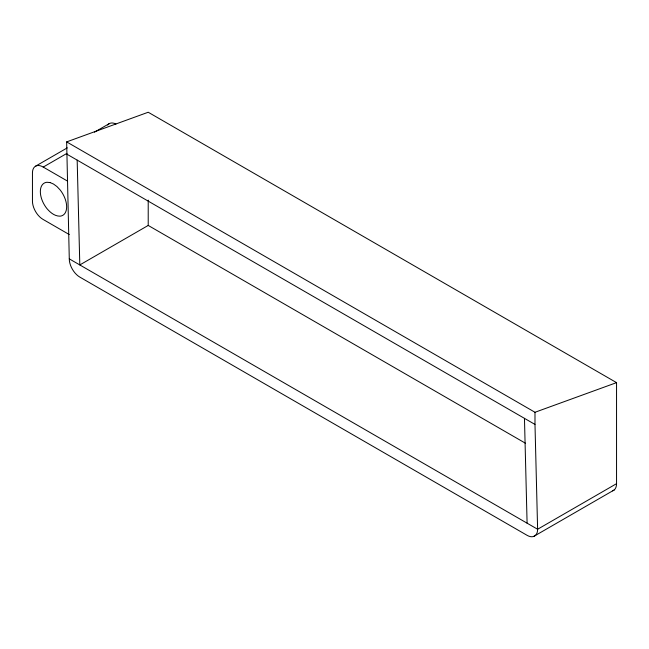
<?xml version="1.0" encoding="UTF-8"?>
<svg xmlns="http://www.w3.org/2000/svg" width="649" height="649" viewBox="0 0 649 649"><rect width="100%" height="100%" fill="white"/><g stroke="black" fill="none" stroke-linecap="round" stroke-linejoin="round"><path stroke-width="0.97" d="M35.711 166.095L67.277 147.867M94.47 132.169L109.381 123.561M69.281 234.557L42.972 219.362A14.886 8.591 60 0 1 32.45 201.133L32.45 172.723A14.886 8.591 60 0 1 43.223 167.077L66.904 153.399M525.341 443.17L148.215 225.438L79.811 264.938L77.174 160.116M616.55 483.675L537.615 529.251A14.886 8.591 60 0 1 527.093 535.328L79.811 277.091A14.886 8.591 60 0 1 69.281 258.862L66.652 141.888L148.215 112.245L616.55 382.634L616.55 483.675A14.886 8.591 60 0 1 612.591 490.887M533.656 536.463L614.254 489.93M66.652 141.888L534.987 412.277L616.55 382.634M66.652 154.04L534.987 424.43L537.615 529.251L69.281 258.862M43.223 167.077L67.585 181.136M524.465 418.354L527.093 523.175M534.987 412.277L534.987 424.43M148.215 200.119L148.215 225.438M107.653 125.038A14.886 8.591 60 0 1 115.976 124.032M50.095 182.58L46.923 182.272A18.602 10.741 60 0 0 46.923 208.58C50.241 212.474 54.662 216.263 60.073 216.174A18.602 10.741 60 0 0 60.073 189.865L56.901 186.514L53.494 184.032L50.095 182.58"/></g></svg>
